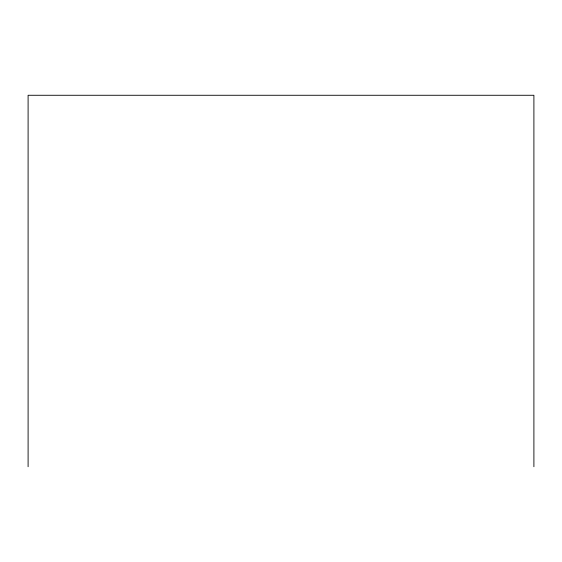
<?xml version="1.0" encoding="UTF-8"?>
<svg xmlns="http://www.w3.org/2000/svg" width="562" height="562" viewBox="0 0 562 562"><rect width="100%" height="100%" fill="white"/><g stroke="black" fill="none" stroke-linecap="round" stroke-linejoin="round"><path stroke-width="0.84" d="M533.9 466.727L533.9 95.273L28.1 95.273L28.1 466.727"/></g></svg>
